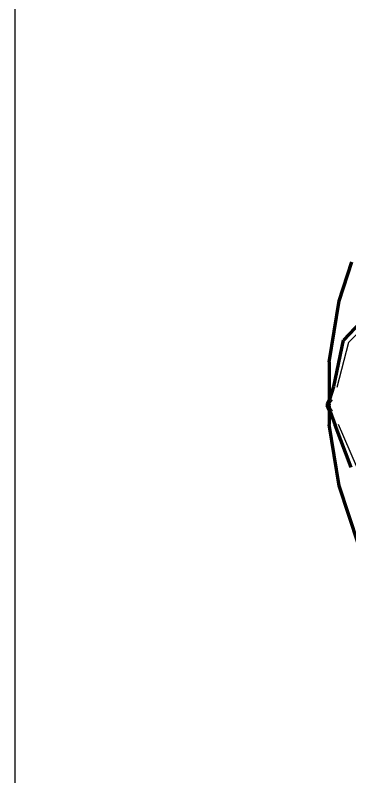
# Model space of a CAD drawing. Header units: millimetres. Extents: x 4307 to 31003, y 2809 to 20009.
# Drawn here: x 13395.2 to 13476.3, y 8856.3 to 9040.8 of the extents above; entities that cross this region are included whole.
import ezdxf

# ---------------------------------------------------------------- set-up
doc = ezdxf.new("R2010")
doc.units = ezdxf.units.MM
doc.layers.add('ProfileEdges', color=7, linetype='Continuous')

msp = doc.modelspace()

# ---------------------------------------------------------------- linework, layer by layer
for p, q in [((13483.6, 8969.37), (13475.97, 8961.55)), ((13475.97, 8961.55), (13473.17, 8950.64)), ((13472.07, 8947.68), (13471.19, 8946.63)), ((13471.19, 8946.63), (13470.82, 8946.71)), ((13471.19, 8946.63), (13471.2, 8946.31)), ((13471.2, 8946.31), (13471.34, 8946.09)), ((13471.34, 8946.09), (13472.07, 8944.93)), ((13473.45, 8941.75), (13477.81, 8931.64))]:
    msp.add_line(p, q)
msp.add_lwpolyline([(13395.19, 9764.66), (15918.46, 9764.66), (15918.46, 8520), (13395.19, 8520)], close=True)
at = {"layer": 'ProfileEdges', "lineweight": 211}
for p, q in [((13473.71, 8971.64), (13476.82, 8981.1)), ((13471.34, 8956.76), (13473.71, 8971.64)), ((13481.86, 8969.61), (13474.8, 8962.14)), ((13472.47, 8950.85), (13474.8, 8962.14)), ((13471.34, 8956.76), (13471.34, 8947.57)), ((13471.5, 8947.84), (13472.47, 8950.85)), ((13470.82, 8946.71), (13471.34, 8947.57)), ((13471.34, 8947.57), (13471.5, 8947.84)), ((13470.82, 8946.71), (13470.83, 8946.33)), ((13471.34, 8945.2), (13470.83, 8946.33)), ((13471.34, 8946.68), (13471.34, 8946.31)), ((13471.34, 8946.09), (13471.34, 8945.2)), ((13471.34, 8945.2), (13471.33, 8941.65)), ((13471.51, 8944.81), (13471.34, 8945.2)), ((13471.51, 8944.81), (13472.77, 8941.54)), ((13473.72, 8926.78), (13471.33, 8941.65)), ((13476.66, 8931.26), (13472.77, 8941.54)), ((13478.38, 8912.58), (13473.72, 8926.78))]:
    msp.add_line(p, q, dxfattribs=at)

doc.saveas('drawing.dxf')
